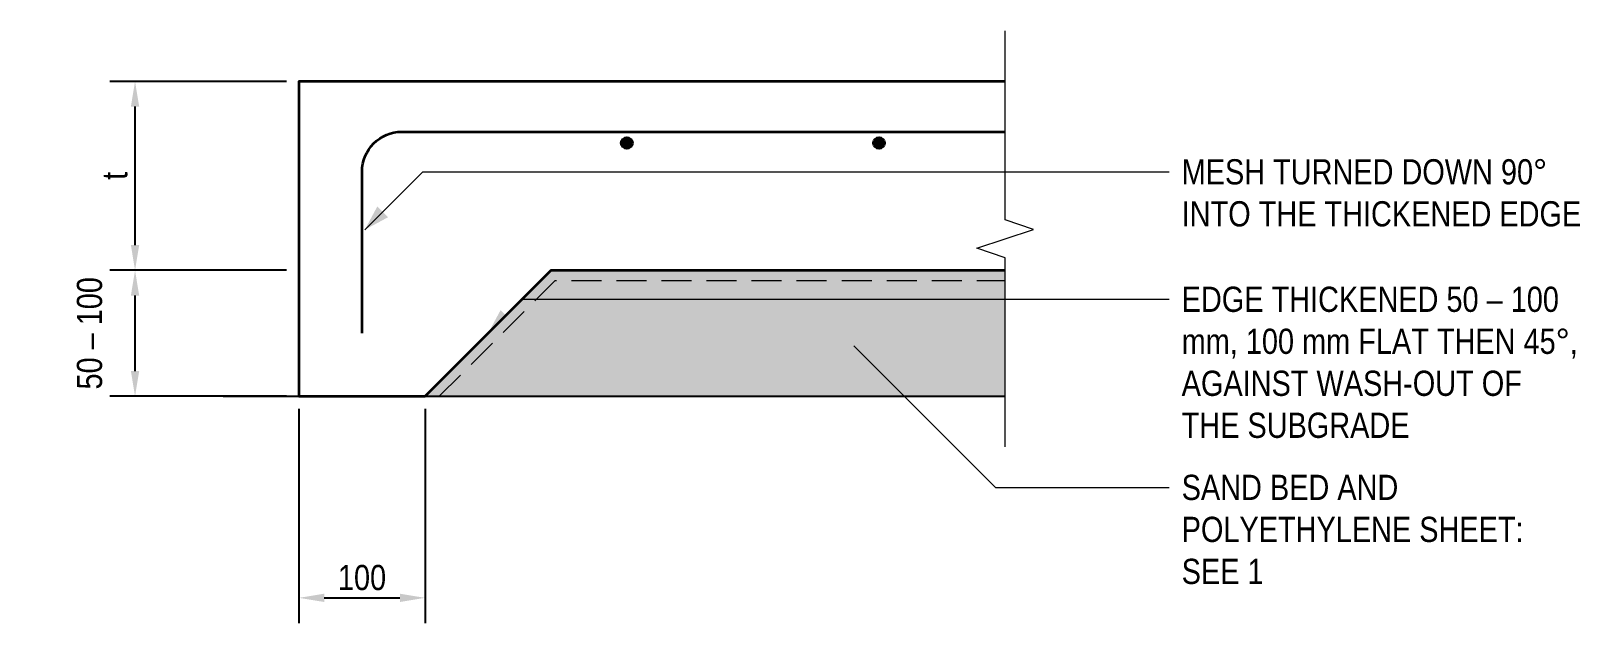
# Model space of a CAD drawing. Header units: millimetres. Extents: x 7787 to 9016, y -100280 to -99810.
import ezdxf

# ---------------------------------------------------------------- set-up
doc = ezdxf.new("R2010")
doc.units = ezdxf.units.MM
doc.header["$LTSCALE"] = 3.75
doc.linetypes.add('HIDDEN', pattern=[9.525, 6.35, -3.175])
for name, color, linetype, lineweight in [('S-ANNO', 3, 'Continuous', 18), ('S-BREAK', 8, 'Continuous', 18), ('S-CONC', 4, 'Continuous', 35), ('S-DIMS', 2, 'Continuous', 18), ('S-HATCH-SAND', 7, 'Continuous', 18), ('S-MEMB', 3, 'HIDDEN', 18), ('S-REBR-SEC', 30, 'Continuous', 35), ('S-SOIL', 5, 'Continuous', 25), ('S-TEXT', 7, 'Continuous', 18)]:
    doc.layers.add(name, color=color, linetype=linetype, lineweight=lineweight)
doc.styles.add('AN', font='ARIALN_0.TTF')
doc.dimstyles.new('EIT-10', dxfattribs={"dimscale": 10, "dimtxt": 2, "dimasz": 2, "dimexe": 2, "dimexo": 1, "dimgap": 0.6, "dimtad": 1, "dimdec": 0, "dimtxsty": 'AN', "dimcen": 2.5, "dimclrd": 2, "dimclre": 8, "dimclrt": 7, "dimazin": 3, "dimtfac": 1, "dimtmove": 1, "dimatfit": 3, "dimlwd": -1, "dimlwe": -1, "dimarcsym": 0})

msp = doc.modelspace()

# ---------------------------------------------------------------- hatches: boundary and pattern name
at = {"layer": 'S-HATCH-SAND'}
h = msp.add_hatch(dxfattribs=at)
h.set_pattern_fill('AR-SAND', color=256, scale=0.15)
h.paths.add_polyline_path([(8100, -100100), (8200, -100000), (8560, -100000), (8560, -100100), (8100, -100100)])
at = {"layer": 'S-REBR-SEC'}
h = msp.add_hatch(color=256, dxfattribs=at)
h.dxf.hatch_style = 1
edge = h.paths.add_edge_path()
edge.add_arc((8260, -99899), 4.4, 0, 360)
h = msp.add_hatch(color=256, dxfattribs=at)
h.dxf.hatch_style = 1
edge = h.paths.add_edge_path()
edge.add_arc((8460, -99899), 4.4, 0, 360)

# ---------------------------------------------------------------- linework, layer by layer
at = {"layer": 'S-ANNO', "flags": 128}
for points in [[(8052.2, -99967.8), (8098.2, -99921.8), (8660, -99921.8), (8690, -99921.8)], [(8150, -100050), (8177, -100023), (8660, -100023), (8690, -100023)], [(8440, -100060), (8552.3, -100172.3), (8660, -100172.3), (8690, -100172.3)]]:
    msp.add_lwpolyline(points, dxfattribs=at)
at = {"layer": 'S-ANNO'}
for points in [[(8052.2, -99967.8), (8070.6, -99957.9), (8062.1, -99949.4)], [(8150, -100050), (8168.4, -100040.1), (8159.9, -100031.6)], [(8440, -100060), (8449.9, -100078.4), (8458.4, -100069.9)]]:
    msp.add_solid(points, dxfattribs=at)
at = {"layer": 'S-BREAK', "flags": 128}
msp.add_lwpolyline([(8560, -100140), (8560, -99990), (8537.5, -99982.5), (8582.5, -99967.5), (8560, -99960), (8560, -99810)], dxfattribs=at)
at = {"layer": 'S-CONC', "flags": 128}
msp.add_lwpolyline([(8560, -99850), (8000, -99850), (8000, -100100), (8100, -100100), (8200, -100000), (8560, -100000)], dxfattribs=at)
at = {"layer": 'S-MEMB', "flags": 128}
msp.add_lwpolyline([(8111.3, -100100), (8203.3, -100008), (8560, -100008)], dxfattribs=at)
at = {"layer": 'S-REBR-SEC', "flags": 128}
msp.add_lwpolyline([(8050, -100050), (8050, -99921.5, -0.414214), (8081.5, -99890), (8560, -99890)], format="xyb", dxfattribs=at)
at = {"layer": 'S-REBR-SEC'}
for centre in [(8260, -99899), (8460, -99899)]:
    msp.add_circle(centre, 4.4, dxfattribs=at)
at = {"layer": 'S-SOIL'}
msp.add_line((7940, -100100), (8100, -100100), dxfattribs=at)
at = {"layer": 'S-SOIL', "flags": 128}
msp.add_lwpolyline([(8100, -100100), (8560, -100100)], dxfattribs=at)

# ---------------------------------------------------------------- texts
at = {"layer": 'S-TEXT', "char_height": 20, "attachment_point": 1, "style": 'AN'}
for s, insert, width in [('MESH TURNED DOWN 90°\\PINTO THE THICKENED EDGE', (8700, -99911.8), 334.608), ('EDGE THICKENED 50 – 100\\Pmm, 100 mm FLAT THEN 45°,\\PAGAINST WASH-OUT OF\\PTHE SUBGRADE', (8700, -100013), 331.756), ('SAND BED AND\\PPOLYETHYLENE SHEET:\\PSEE 1', (8700, -100162.3), 287.02)]:
    msp.add_mtext(s, dxfattribs=dict(at, insert=insert, width=width))

# ---------------------------------------------------------------- dimensions: what is measured, and where the dimension line sits
at = {"layer": 'S-DIMS'}
for base, p1, p2, text in [((7870, -100000), (8000, -100000), (8000, -99850), 't'), ((7870, -100100), (8000, -100100), (8000, -100000), '50 – 100')]:
    msp.add_linear_dim(base=base, p1=p1, p2=p2, angle=90, text=text, dimstyle='EIT-10', dxfattribs=at).render()
msp.add_linear_dim(base=(8000, -100260), p1=(8000, -100100), p2=(8100, -100100), text='100', dimstyle='EIT-10', dxfattribs=at).render()

doc.saveas('drawing.dxf')
